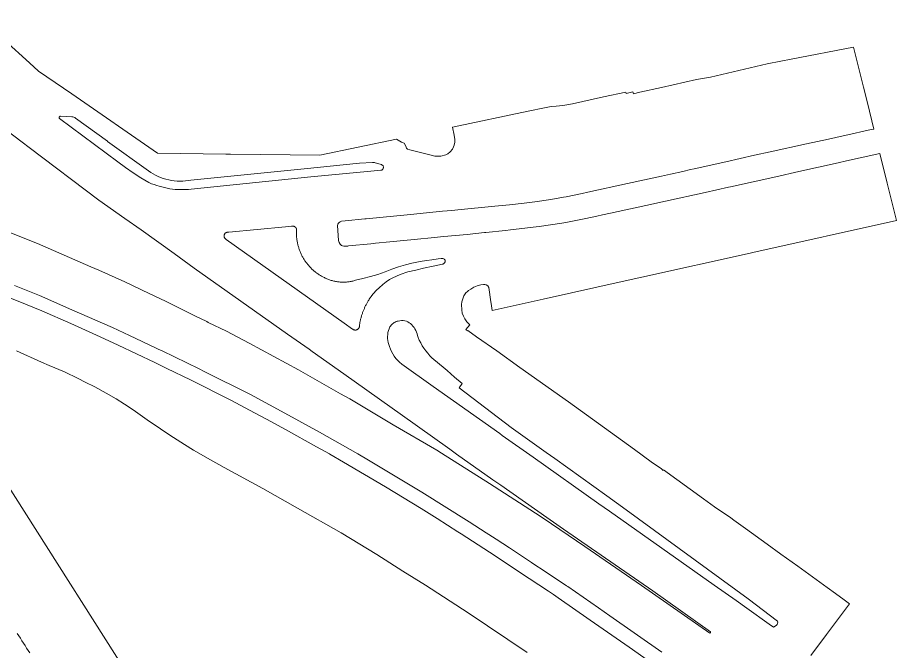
# Model space of a CAD drawing. Header units: metres. Extents: x 662613 to 666742, y 2728069 to 2732733.
# Drawn here: x 665470 to 665713.2, y 2731136.5 to 2731312 of the extents above; entities that cross this region are included whole.
import ezdxf

# ---------------------------------------------------------------- set-up
doc = ezdxf.new("R2010")
doc.units = ezdxf.units.M
doc.header["$MEASUREMENT"] = 0
doc.layers.add('Xref_DQ_MasterPlan_2024$0$DQ_ROADS', color=8, linetype='Continuous', lineweight=13)

# ---------------------------------------------------------------- blocks, each defined once
blk = doc.blocks.new('Xref_DQ_MasterPlan_2024$0$DQ_Roads_')
at = {"layer": 'Xref_DQ_MasterPlan_2024$0$DQ_ROADS'}
for points in [[(665473.3514, 2731136.0659), (665472.9243, 2731136.7419), (665472.4954, 2731137.4183), (665472.0687, 2731138.0936), (665471.643, 2731138.7689), (665471.2124, 2731139.4465), (665470.7803, 2731140.1217), (665470.3484, 2731140.7952), (665469.9144, 2731141.4697)], [(665465.6957, 2731184.8853), (665506.55, 2731120.4755)], [(665610.9772, 2731136.1506), (665594.6627, 2731147.148), (665582.8631, 2731154.8361), (665576.6298, 2731158.6939), (665569.3765, 2731163.3459), (665559.4928, 2731169.2632), (665547.433, 2731176.1763), (665537.9022, 2731181.578), (665527.1584, 2731187.4055), (665523.3503, 2731189.5281), (665518.6932, 2731192.2016), (665516.2232, 2731193.7318), (665512.1281, 2731196.3282), (665509.5038, 2731198.1496), (665505.8972, 2731200.5556), (665501.9691, 2731203.3997), (665499.6152, 2731204.966), (665497.2992, 2731206.4113), (665494.5294, 2731207.9397), (665491.3469, 2731209.7552), (665488.7073, 2731211.0697), (665486.7539, 2731212.0752), (665482.9833, 2731213.8526), (665478.6985, 2731215.6579), (665476.5848, 2731216.5817), (665469.6659, 2731219.6702)], [(665466.817, 2731234.7362), (665470.1295, 2731233.4867), (665476.7268, 2731230.8262), (665484.7627, 2731227.2806), (665492.8148, 2731223.6063), (665497.8182, 2731221.2813), (665508.0188, 2731216.4403), (665510.008, 2731215.4715), (665511.2912, 2731214.8466), (665517.836, 2731211.6591), (665528.9882, 2731206.0238), (665534.1333, 2731203.2915), (665538.8401, 2731200.792), (665544.1449, 2731197.8905), (665552.7249, 2731193.1591), (665556.2662, 2731191.1471), (665556.4271, 2731191.0557), (665560.2246, 2731188.8982), (665571.8335, 2731182.0116), (665581.6652, 2731176.0062), (665586.0552, 2731173.2872), (665591.855, 2731169.6183), (665592.7096, 2731169.0641), (665602.1512, 2731162.9417), (665608.8735, 2731158.4459), (665616.9158, 2731153.1281), (665618.2638, 2731152.1938), (665619.5516, 2731151.3012), (665628.4793, 2731145.1132), (665639.2414, 2731137.6365), (665648.9357, 2731130.8239)], [(665648.2269, 2731136.2799), (665633.874, 2731146.3406), (665630.763, 2731148.5081), (665622.2168, 2731154.4623), (665621.9227, 2731154.6672), (665615.9841, 2731158.5989), (665612.5885, 2731160.8469), (665612.1998, 2731161.1043), (665606.1126, 2731165.1389), (665602.3976, 2731167.5486), (665600.4098, 2731168.838), (665599.6682, 2731169.319), (665594.9261, 2731172.3948), (665581.9026, 2731180.5586), (665567.0972, 2731189.4611), (665564.1492, 2731191.1448), (665553.5322, 2731197.2084), (665544.9947, 2731201.9049), (665534.424, 2731207.581), (665521.6172, 2731214.0284), (665520.2368, 2731214.7004), (665509.9624, 2731219.7029), (665508.89, 2731220.2071), (665508.5124, 2731220.3846), (665508.1263, 2731220.5662), (665500.9623, 2731223.9346), (665500.9222, 2731223.9534), (665496.2286, 2731226.1603), (665485.0121, 2731231.0756), (665476.034, 2731235.0099), (665469.1415, 2731237.834)], [(665467.8751, 2731252.4675), (665475.489, 2731249.4593), (665490.2435, 2731242.9815), (665492.4555, 2731242.0017), (665499.6617, 2731238.8099), (665506.3833, 2731235.5632), (665510.8835, 2731233.4401), (665512.413, 2731232.7185), (665519.0632, 2731229.4217), (665522.3416, 2731227.7965), (665522.7504, 2731227.5939), (665527.764, 2731225.1085), (665534.0484, 2731221.8566), (665547.6903, 2731214.4086), (665559.3638, 2731207.8389), (665561.9637, 2731206.3757), (665573.9366, 2731199.2269), (665586.0332, 2731192.1707), (665587.3089, 2731191.3661), (665600.5701, 2731183.0016), (665614.6272, 2731173.918), (665617.7057, 2731171.8218), (665626.927, 2731165.5427), (665642.6498, 2731154.7016), (665661.5614, 2731141.5451), (665661.6998, 2731141.7296), (665661.7806, 2731141.8864), (665645.8203, 2731153.2208), (665621.06, 2731170.3086), (665616.4164, 2731173.5583), (665603.6885, 2731182.4657), (665601.5153, 2731184.0066), (665591.4824, 2731191.1201), (665589.6088, 2731192.4485), (665580.6341, 2731198.8118), (665579.9887, 2731199.2706), (665566.615, 2731208.7776), (665560.2771, 2731213.2933), (665551.5252, 2731219.5289), (665550.6641, 2731220.1424), (665544.6872, 2731224.3387), (665518.8972, 2731242.6384), (665513.2869, 2731246.6686), (665504.2, 2731253.1962), (665504.181, 2731253.2098), (665499.6979, 2731256.3609), (665492.4343, 2731261.4666), (665473.1707, 2731276.0137), (665471.2272, 2731277.4814), (665458.8824, 2731286.8038)], [(665459.3878, 2731311.987), (665473.2593, 2731299.4577), (665475.7819, 2731297.1792), (665484.9745, 2731290.8258), (665508.7417, 2731274.3992), (665527.6319, 2731274.176), (665528.9279, 2731274.1607), (665553.6422, 2731273.8686), (665574.8291, 2731278.3418), (665576.1949, 2731277.4666), (665576.9994, 2731277.2219), (665577.2925, 2731276.5374), (665577.4904, 2731276.1136), (665577.6288, 2731275.8557), (665577.9372, 2731275.5223), (665578.5666, 2731275.3271), (665581.8253, 2731274.5114), (665584.4021, 2731273.9228), (665585.4874, 2731273.6465), (665586.2655, 2731273.6055), (665587.0846, 2731273.6158), (665588.477, 2731273.9739), (665589.0095, 2731274.2809), (665589.7262, 2731274.8437), (665590.2995, 2731275.5703), (665590.5964, 2731276.1535), (665590.7813, 2731276.6785), (665590.9963, 2731277.5279), (665590.9656, 2731278.2237), (665590.7922, 2731279.4141), (665590.3277, 2731281.614), (665611.2503, 2731286.0313), (665615.7702, 2731286.9856), (665617.6703, 2731287.3868), (665618.9945, 2731287.4519), (665620.8627, 2731287.6191), (665623.5839, 2731288.1091), (665632.1562, 2731290.0687), (665638.3327, 2731291.3591), (665638.423, 2731290.9622), (665640.254, 2731291.4671), (665640.4006, 2731290.8743), (665642.1634, 2731291.3437), (665648.2138, 2731292.6214), (665657.8384, 2731294.7966), (665661.7372, 2731295.4478), (665677.4496, 2731299.1604), (665681.2193, 2731299.8902), (665684.0411, 2731300.4365), (665701.3477, 2731303.787), (665704.0737, 2731292.7357), (665705.1563, 2731288.3468), (665706.9372, 2731281.1268), (665706.219, 2731280.9678), (665698.8653, 2731279.3402), (665698.419, 2731279.2414), (665694.3454, 2731278.3397), (665688.2687, 2731277.0075), (665678.2385, 2731274.8085), (665673.9324, 2731273.8446), (665665.9416, 2731272.056), (665657.2487, 2731270.1118), (665656.2277, 2731269.8834), (665654.0581, 2731269.3982), (665650.6363, 2731268.6329), (665648.2196, 2731268.0971), (665638.7402, 2731265.9952), (665627.8258, 2731263.6107), (665626.1996, 2731263.2518), (665621.7905, 2731262.3912), (665621.0562, 2731262.2479), (665617.534, 2731261.6151), (665613.1691, 2731261.0033), (665610.9177, 2731260.693), (665610.1476, 2731260.5868), (665606.1591, 2731260.1744), (665602.0287, 2731259.7474), (665591.8279, 2731258.7568), (665590.1624, 2731258.5951), (665587.5926, 2731258.3399), (665578.767, 2731257.4634), (665566.4126, 2731256.2695), (665566.1235, 2731256.2416), (665560.6336, 2731255.7111), (665559.6221, 2731255.6051), (665559.2809, 2731255.4661), (665559.0197, 2731255.2424), (665558.8331, 2731255.0485), (665558.6317, 2731254.7502), (665558.5386, 2731254.4327), (665558.8355, 2731250.278), (665559.0259, 2731249.6692), (665559.2924, 2731249.2316), (665559.6509, 2731248.8493), (665559.8937, 2731248.7431), (665560.2579, 2731248.6597), (665561.0774, 2731248.6976), (665561.3664, 2731248.7199), (665561.5706, 2731248.7356), (665567.7567, 2731249.3614), (665568.5953, 2731249.4419), (665569.047, 2731249.4853), (665572.9683, 2731249.8619), (665579.7517, 2731250.519), (665580.639, 2731250.605), (665581.6269, 2731250.7025), (665583.4973, 2731250.8871), (665587.9127, 2731251.3227), (665594.4122, 2731251.9516), (665599.1589, 2731252.4287), (665599.5288, 2731252.4659), (665605.0411, 2731253.0298), (665606.3885, 2731253.1676), (665613.5126, 2731253.9981), (665614.2863, 2731254.0883), (665620.5814, 2731255.0597), (665621.7411, 2731255.2775), (665627.2334, 2731256.3092), (665630.3232, 2731256.9904), (665631.8082, 2731257.3178), (665634.0273, 2731257.803), (665643.8234, 2731259.945), (665649.2975, 2731261.1552), (665660.2271, 2731263.5716), (665666.7185, 2731265.0194), (665667.2892, 2731265.1467), (665679.7769, 2731267.9318), (665686.1682, 2731269.3396), (665697.0839, 2731271.7671), (665699.389, 2731272.2797), (665708.6153, 2731274.324), (665710.6414, 2731266.1101), (665713.1858, 2731255.7946), (665673.4126, 2731246.9413), (665672.7263, 2731246.7885), (665642.7276, 2731240.1109), (665638.1516, 2731239.0923), (665615.4559, 2731234.0403), (665601.3536, 2731230.9164), (665601.0711, 2731232.7976), (665600.9953, 2731233.3021), (665600.3999, 2731237.2673), (665600.0764, 2731237.7417), (665599.6605, 2731238.0225), (665599.2897, 2731238.0899), (665598.9076, 2731238.1124), (665598.1658, 2731238.0225), (665597.2105, 2731237.708), (665596.2328, 2731237.2924), (665595.4123, 2731236.8207), (665594.8055, 2731236.4388), (665594.4571, 2731236.1804), (665594.0075, 2731235.7424), (665593.4343, 2731234.9449), (665593.1859, 2731234.1096), (665592.9499, 2731233.256), (665592.86, 2731232.5259), (665592.9163, 2731231.0514), (665593.0624, 2731230.1528), (665593.3995, 2731229.2767), (665593.7816, 2731228.5466), (665594.2874, 2731227.7267), (665595.1328, 2731226.9046), (665594.0469, 2731225.6171), (665594.4942, 2731225.2398), (665594.5799, 2731225.3317), (665596.9918, 2731223.6258), (665602.5749, 2731219.6599), (665609.0179, 2731215.0544), (665622.4246, 2731205.5964), (665640.7202, 2731192.3681), (665645.3023, 2731188.9913), (665648.1655, 2731186.9989), (665648.6133, 2731186.6153), (665648.7191, 2731186.7309), (665659.7828, 2731178.7636), (665662.8275, 2731176.5075), (665667.3357, 2731173.4753), (665668.2381, 2731172.8578), (665671.4473, 2731170.5327), (665677.4268, 2731166.1996), (665681.2368, 2731163.4406), (665685.8965, 2731160.0855), (665694.0146, 2731154.1787), (665696.3416, 2731152.4991), (665698.7638, 2731150.7505), (665700.2293, 2731149.6942), (665693.8373, 2731141.1362), (665689.5158, 2731135.3503)]]:
    blk.add_lwpolyline(points, dxfattribs=at)
for points in [[(665568.5929, 2731271.8669), (665568.4155, 2731271.8803), (665568.2375, 2731271.8777), (665564.5719, 2731271.6629), (665549.3115, 2731270.1301), (665517.95, 2731266.9958), (665517.2092, 2731266.861), (665516.4551, 2731266.7634), (665515.6907, 2731266.7046), (665514.9191, 2731266.6858), (665514.143, 2731266.7074), (665513.366, 2731266.7704), (665512.591, 2731266.8748), (665511.8217, 2731267.0204), (665511.0613, 2731267.2066), (665510.3127, 2731267.4326), (665509.5794, 2731267.6972), (665508.864, 2731267.999), (665508.1694, 2731268.336), (665507.4979, 2731268.7061), (665506.8519, 2731269.1073), (665506.2333, 2731269.5371), (665494.9206, 2731277.7131), (665494.912, 2731277.7193), (665486.0477, 2731284.1259), (665485.804, 2731284.2765), (665485.5416, 2731284.3909), (665485.2655, 2731284.4667), (665484.9813, 2731284.5023), (665481.8596, 2731284.6675), (665481.7758, 2731284.6601), (665481.6974, 2731284.6299), (665481.6306, 2731284.5791), (665481.5806, 2731284.5115), (665481.5308, 2731284.4199), (665481.4976, 2731284.3189), (665481.5018, 2731284.2127), (665481.543, 2731284.1145), (665481.6158, 2731284.0367), (665497.7727, 2731272.0097), (665499.8476, 2731270.4924), (665501.9547, 2731268.9664), (665504.133, 2731267.5769), (665506.3384, 2731266.2773), (665507.0781, 2731265.9883), (665507.7915, 2731265.7434), (665508.5, 2731265.5162), (665509.2072, 2731265.2828), (665509.9242, 2731265.074), (665510.6495, 2731264.8902), (665511.3817, 2731264.732), (665512.1195, 2731264.5998), (665512.8616, 2731264.4938), (665513.6066, 2731264.4142), (665514.3528, 2731264.361), (665515.0991, 2731264.3344), (665515.8441, 2731264.334), (665516.5863, 2731264.3598), (665517.3242, 2731264.4114), (665518.0568, 2731264.4884), (665551.1438, 2731267.8911), (665569.6955, 2731269.6525), (665570.486, 2731269.7187), (665570.6146, 2731269.7351), (665570.7444, 2731269.7747), (665570.8694, 2731269.8381), (665570.9826, 2731269.9243), (665571.0786, 2731270.0297), (665571.153, 2731270.1483), (665571.204, 2731270.2743), (665571.2318, 2731270.4011), (665571.2382, 2731270.5305), (665571.2224, 2731270.6655), (665571.1818, 2731270.7999), (665571.117, 2731270.9267), (665571.0304, 2731271.0399), (665570.9266, 2731271.1345), (665570.8118, 2731271.2069), (665570.692, 2731271.2569), (665568.9405, 2731271.7935), (665568.7683, 2731271.8379)], [(665564.8252, 2731228.0254), (665564.8714, 2731228.2334), (665564.92, 2731228.4408), (665564.9712, 2731228.6476), (665565.025, 2731228.8536), (665565.0812, 2731229.0592), (665565.1398, 2731229.264), (665565.201, 2731229.468), (665565.2646, 2731229.6712), (665565.3308, 2731229.8738), (665565.3994, 2731230.0754), (665565.4704, 2731230.2762), (665565.5438, 2731230.4762), (665565.6198, 2731230.6752), (665565.698, 2731230.8734), (665565.7788, 2731231.0704), (665565.8618, 2731231.2667), (665565.9472, 2731231.4619), (665566.035, 2731231.6559), (665566.1252, 2731231.8489), (665566.2176, 2731232.0409), (665566.3125, 2731232.2317), (665566.4097, 2731232.4213), (665566.5091, 2731232.6097), (665566.6109, 2731232.7967), (665566.7149, 2731232.9827), (665566.8211, 2731233.1673), (665566.9295, 2731233.3507), (665567.0401, 2731233.5327), (665567.1831, 2731233.7717), (665567.3297, 2731234.0083), (665567.4799, 2731234.2425), (665567.6339, 2731234.4745), (665567.7348, 2731234.6216), (665568.4185, 2731235.4694), (665569.3046, 2731236.4683), (665570.0144, 2731237.1748), (665571.0232, 2731238.0549), (665571.9517, 2731238.8353), (665572.9366, 2731239.447), (665573.7885, 2731239.9066), (665575.8303, 2731240.8724), (665577.9866, 2731241.5371), (665580.1577, 2731242.0718), (665582.3556, 2731242.5535), (665584.9807, 2731243.1603), (665587.5826, 2731243.7207), (665587.6674, 2731243.7385), (665587.75, 2731243.7645), (665587.8297, 2731243.7987), (665587.9055, 2731243.8407), (665587.9769, 2731243.8899), (665588.0429, 2731243.9459), (665588.1029, 2731244.0083), (665588.1567, 2731244.0765), (665588.2031, 2731244.1495), (665588.2423, 2731244.2267), (665588.2735, 2731244.3075), (665588.2967, 2731244.3911), (665588.3113, 2731244.4765), (665588.3173, 2731244.5629), (665588.3149, 2731244.6495), (665588.3037, 2731244.7355), (665588.3012, 2731244.7463), (665588.2813, 2731244.8046), (665588.231, 2731244.8873), (665588.1596, 2731244.9813), (665588.085, 2731245.0608), (665587.9487, 2731245.1548), (665587.853, 2731245.2067), (665587.6453, 2731245.2465), (665587.2514, 2731245.2399), (665586.3961, 2731245.1604), (665584.6239, 2731244.9433), (665583.1983, 2731244.761), (665581.9129, 2731244.5512), (665580.5075, 2731244.2406), (665579.1332, 2731243.9566), (665577.36, 2731243.4951), (665575.4435, 2731242.9249), (665573.5481, 2731242.2887), (665571.6758, 2731241.5873), (665569.6657, 2731240.8815), (665567.6306, 2731240.2521), (665565.5733, 2731239.7003), (665563.4968, 2731239.2266), (665563.2542, 2731239.1552), (665563.0098, 2731239.089), (665562.7642, 2731239.0282), (665562.5174, 2731238.973), (665562.2692, 2731238.9232), (665562.0202, 2731238.8788), (665561.77, 2731238.8398), (665561.5191, 2731238.8064), (665561.2677, 2731238.7786), (665561.0155, 2731238.7562), (665560.7631, 2731238.7394), (665560.5103, 2731238.7284), (665560.2573, 2731238.7226), (665560.0043, 2731238.7226), (665559.7513, 2731238.728), (665559.4985, 2731238.739), (665559.2461, 2731238.7556), (665558.9938, 2731238.7778), (665558.7424, 2731238.8054), (665558.4914, 2731238.8386), (665558.2414, 2731238.8774), (665557.9922, 2731238.9216), (665557.744, 2731238.9712), (665557.4972, 2731239.0264), (665557.2514, 2731239.087), (665557.0072, 2731239.1528), (665556.7643, 2731239.2242), (665556.5231, 2731239.3008), (665556.2837, 2731239.3826), (665556.0461, 2731239.4698), (665555.8105, 2731239.5622), (665555.5769, 2731239.6598), (665555.3457, 2731239.7624), (665555.1167, 2731239.8701), (665554.8997, 2731239.9725), (665554.6847, 2731240.0787), (665554.4715, 2731240.1887), (665554.2602, 2731240.3023), (665554.051, 2731240.4197), (665553.844, 2731240.5407), (665553.639, 2731240.6653), (665553.4364, 2731240.7935), (665553.236, 2731240.9253), (665553.038, 2731241.0607), (665552.8422, 2731241.1993), (665552.649, 2731241.3415), (665552.5735, 2731241.3992), (665552.4584, 2731241.4871), (665552.2704, 2731241.6359), (665552.0848, 2731241.7879), (665551.9021, 2731241.9433), (665551.7221, 2731242.1019), (665551.5449, 2731242.2635), (665551.3707, 2731242.4283), (665551.1993, 2731242.5961), (665551.0309, 2731242.7669), (665550.8655, 2731242.9407), (665550.7031, 2731243.1173), (665550.5441, 2731243.2967), (665550.3881, 2731243.4789), (665550.2353, 2731243.6637), (665550.0857, 2731243.8513), (665549.9397, 2731244.0415), (665549.7969, 2731244.2343), (665549.6575, 2731244.4293), (665549.5214, 2731244.6269), (665549.3888, 2731244.8269), (665549.26, 2731245.0291), (665549.1346, 2731245.2337), (665549.015, 2731245.4424), (665548.8988, 2731245.6528), (665548.786, 2731245.8652), (665548.6766, 2731246.0794), (665548.571, 2731246.2954), (665548.4688, 2731246.513), (665548.3702, 2731246.7322), (665548.2752, 2731246.9532), (665548.1838, 2731247.1756), (665548.0962, 2731247.3996), (665548.0122, 2731247.6248), (665547.932, 2731247.8516), (665547.8554, 2731248.0794), (665547.7826, 2731248.3086), (665547.7136, 2731248.539), (665547.6484, 2731248.7704), (665547.587, 2731249.003), (665547.5294, 2731249.2364), (665547.4756, 2731249.4706), (665547.4256, 2731249.706), (665547.3796, 2731249.942), (665547.3374, 2731250.1786), (665547.2992, 2731250.416), (665547.2648, 2731250.654), (665547.2344, 2731250.8926), (665547.208, 2731251.1317), (665547.1854, 2731251.3709), (665547.1666, 2731251.6107), (665547.1653, 2731251.8479), (665547.1615, 2731252.0823), (665547.1669, 2731252.3001), (665547.1647, 2731252.5301), (665547.1868, 2731252.7779), (665547.199, 2731252.9571), (665547.2078, 2731253.0239), (665547.2126, 2731253.0911), (665547.2132, 2731253.1583), (665547.21, 2731253.2255), (665547.2026, 2731253.2923), (665547.1912, 2731253.3587), (665547.1758, 2731253.4241), (665547.1564, 2731253.4885), (665547.1334, 2731253.5517), (665547.1064, 2731253.6133), (665547.0758, 2731253.6733), (665547.0418, 2731253.7313), (665547.0042, 2731253.7871), (665546.9632, 2731253.8405), (665546.9192, 2731253.8915), (665546.8722, 2731253.9395), (665546.8224, 2731253.9847), (665546.77, 2731254.0269), (665546.7152, 2731254.0657), (665546.658, 2731254.1013), (665546.5988, 2731254.1333), (665546.5378, 2731254.1617), (665546.4751, 2731254.1863), (665546.4111, 2731254.2071), (665546.3461, 2731254.2241), (665546.2801, 2731254.2369), (665546.2133, 2731254.2459), (665546.1463, 2731254.2509), (665546.0791, 2731254.2519), (665546.0119, 2731254.2487), (665545.9449, 2731254.2415), (665545.8785, 2731254.2303), (665545.8131, 2731254.2151), (665545.7485, 2731254.1959), (665544.1352, 2731254.0423), (665528.4241, 2731252.5456), (665528.3332, 2731252.5481), (665528.2438, 2731252.5459), (665528.154, 2731252.5491), (665528.0642, 2731252.5445), (665527.975, 2731252.5323), (665527.8874, 2731252.5125), (665527.8018, 2731252.4849), (665527.7188, 2731252.4501), (665527.6392, 2731252.4083), (665527.5636, 2731252.3597), (665527.4922, 2731252.3047), (665527.4262, 2731252.2439), (665527.3655, 2731252.1773), (665527.3107, 2731252.1059), (665527.2625, 2731252.0301), (665527.2211, 2731251.9501), (665527.1867, 2731251.8671), (665527.1595, 2731251.7813), (665527.1401, 2731251.6935), (665527.1283, 2731251.6043), (665527.1241, 2731251.5145), (665527.1279, 2731251.4247), (665527.1393, 2731251.3355), (665527.1587, 2731251.2477), (665527.1853, 2731251.1617), (665527.2195, 2731251.0785), (665527.2607, 2731250.9985), (665527.3085, 2731250.9225), (665527.3629, 2731250.8509), (665527.4234, 2731250.7841), (665527.4894, 2731250.7229), (665527.5604, 2731250.6677), (665527.6293, 2731250.6116), (665527.703, 2731250.5592), (665560.3441, 2731227.4086), (665562.6939, 2731225.7419), (665562.7595, 2731225.6877), (665562.8291, 2731225.6385), (665562.9021, 2731225.5945), (665562.9783, 2731225.5561), (665563.0569, 2731225.5235), (665563.1377, 2731225.4967), (665563.2203, 2731225.4759), (665563.3043, 2731225.4613), (665563.3891, 2731225.4529), (665563.4743, 2731225.4509), (665563.5593, 2731225.4551), (665563.6439, 2731225.4657), (665563.7275, 2731225.4825), (665563.8095, 2731225.5053), (665563.8897, 2731225.5341), (665563.9676, 2731225.5689), (665564.0428, 2731225.6091), (665564.1146, 2731225.6549), (665564.183, 2731225.7059), (665564.2474, 2731225.7619), (665564.3074, 2731225.8224), (665564.3628, 2731225.887), (665564.4132, 2731225.9558), (665564.4586, 2731226.028), (665564.4984, 2731226.1032), (665564.5326, 2731226.1814), (665564.5608, 2731226.2618), (665564.5737, 2731226.3562), (665564.5901, 2731226.5074), (665564.5959, 2731226.6399), (665564.6014, 2731226.7674), (665564.6324, 2731226.978), (665564.6658, 2731227.1884), (665564.7018, 2731227.3984), (665564.7404, 2731227.608), (665564.7816, 2731227.817)], [(665633.0644, 2731179.5767), (665618.6481, 2731189.8797), (665616.2583, 2731191.5876), (665606.5768, 2731198.5069), (665592.1454, 2731209.5033), (665592.9861, 2731210.6757), (665590.9162, 2731212.4593), (665588.8353, 2731214.2309), (665587.7585, 2731215.137), (665586.744, 2731215.9906), (665584.6425, 2731217.7376), (665584.0475, 2731218.361), (665583.4809, 2731219.0142), (665582.9444, 2731219.695), (665582.4406, 2731220.4012), (665581.9708, 2731221.1309), (665581.5368, 2731221.8809), (665581.1398, 2731222.6491), (665580.8413, 2731223.3976), (665580.6931, 2731223.9151), (665580.5671, 2731224.3937), (665580.4031, 2731224.8637), (665580.2021, 2731225.3211), (665579.9657, 2731225.7611), (665579.6963, 2731226.1799), (665579.3969, 2731226.5739), (665579.0709, 2731226.9402), (665578.7529, 2731227.2382), (665578.3935, 2731227.5016), (665577.999, 2731227.723), (665577.577, 2731227.8954), (665577.1372, 2731228.0146), (665576.6894, 2731228.0782), (665576.2438, 2731228.087), (665575.8101, 2731228.0434), (665575.2817, 2731227.958), (665575.0163, 2731227.8838), (665574.7535, 2731227.7882), (665574.4957, 2731227.6708), (665574.2455, 2731227.5324), (665574.0055, 2731227.3734), (665573.7783, 2731227.1954), (665573.5658, 2731226.9996), (665573.3704, 2731226.7884), (665573.1936, 2731226.5637), (665573.0362, 2731226.3281), (665572.8994, 2731226.0841), (665572.7836, 2731225.8341), (665572.6142, 2731225.3263), (665572.4948, 2731224.7815), (665572.4182, 2731224.2237), (665572.386, 2731223.6579), (665572.3994, 2731223.0895), (665572.4582, 2731222.5241), (665572.562, 2731221.9669), (665572.709, 2731221.4235), (665572.8966, 2731220.8982), (665573.1446, 2731220.1984), (665573.448, 2731219.5134), (665573.8059, 2731218.85), (665574.2153, 2731218.2146), (665574.6727, 2731217.6128), (665575.1741, 2731217.05), (665575.7141, 2731216.5308), (665576.2874, 2731216.0588), (665585.0347, 2731209.797), (665603.4443, 2731196.7711), (665604.1192, 2731196.2937), (665612.6875, 2731190.2311), (665630.8553, 2731177.3666), (665633.758, 2731175.3112), (665662.7525, 2731154.7803), (665668.8331, 2731150.5344), (665671.7617, 2731148.4895), (665677.9382, 2731144.0242), (665679.1482, 2731143.1494), (665679.9488, 2731143.621), (665680.168, 2731143.9597), (665680.3235, 2731144.3302), (665680.3394, 2731144.6091), (665680.2323, 2731144.883), (665672.1509, 2731151.0309), (665638.3903, 2731175.687)]]:
    blk.add_lwpolyline(points, close=True, dxfattribs=at)
blk = doc.blocks.new('Xref_DQ_MasterPlan_2024')
blk.add_blockref('Xref_DQ_MasterPlan_2024$0$DQ_Roads_', (0, 0))

msp = doc.modelspace()

# ---------------------------------------------------------------- block references
msp.add_blockref('Xref_DQ_MasterPlan_2024', (0, 0))

doc.saveas('drawing.dxf')
